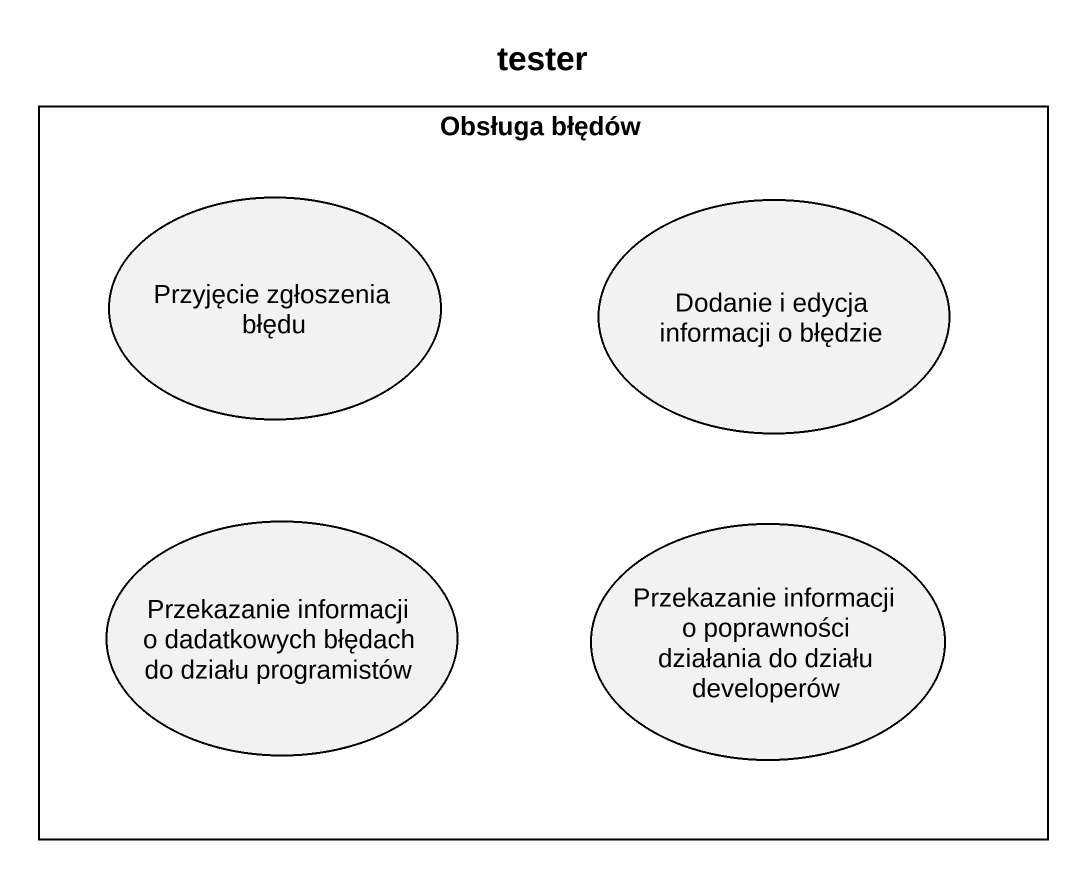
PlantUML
@startuml
title tester
rectangle "Obsługa błędów" as Obsługa_błędów {
  usecase "Przyjęcie zgłoszenia błędu" as Przyjęcie_zgłoszenia_błędu
  usecase "Dodanie i edycja informacji o błędzie" as Dodanie_i_edycja_informacji
  usecase "Przekazanie informacji o dadatkowych błędach do działu programistów" as Przekazanie_informacji_o
  usecase "Przekazanie informacji o poprawności działania do działu developerów" as Przekazanie_informacji_o_2
}
@enduml
